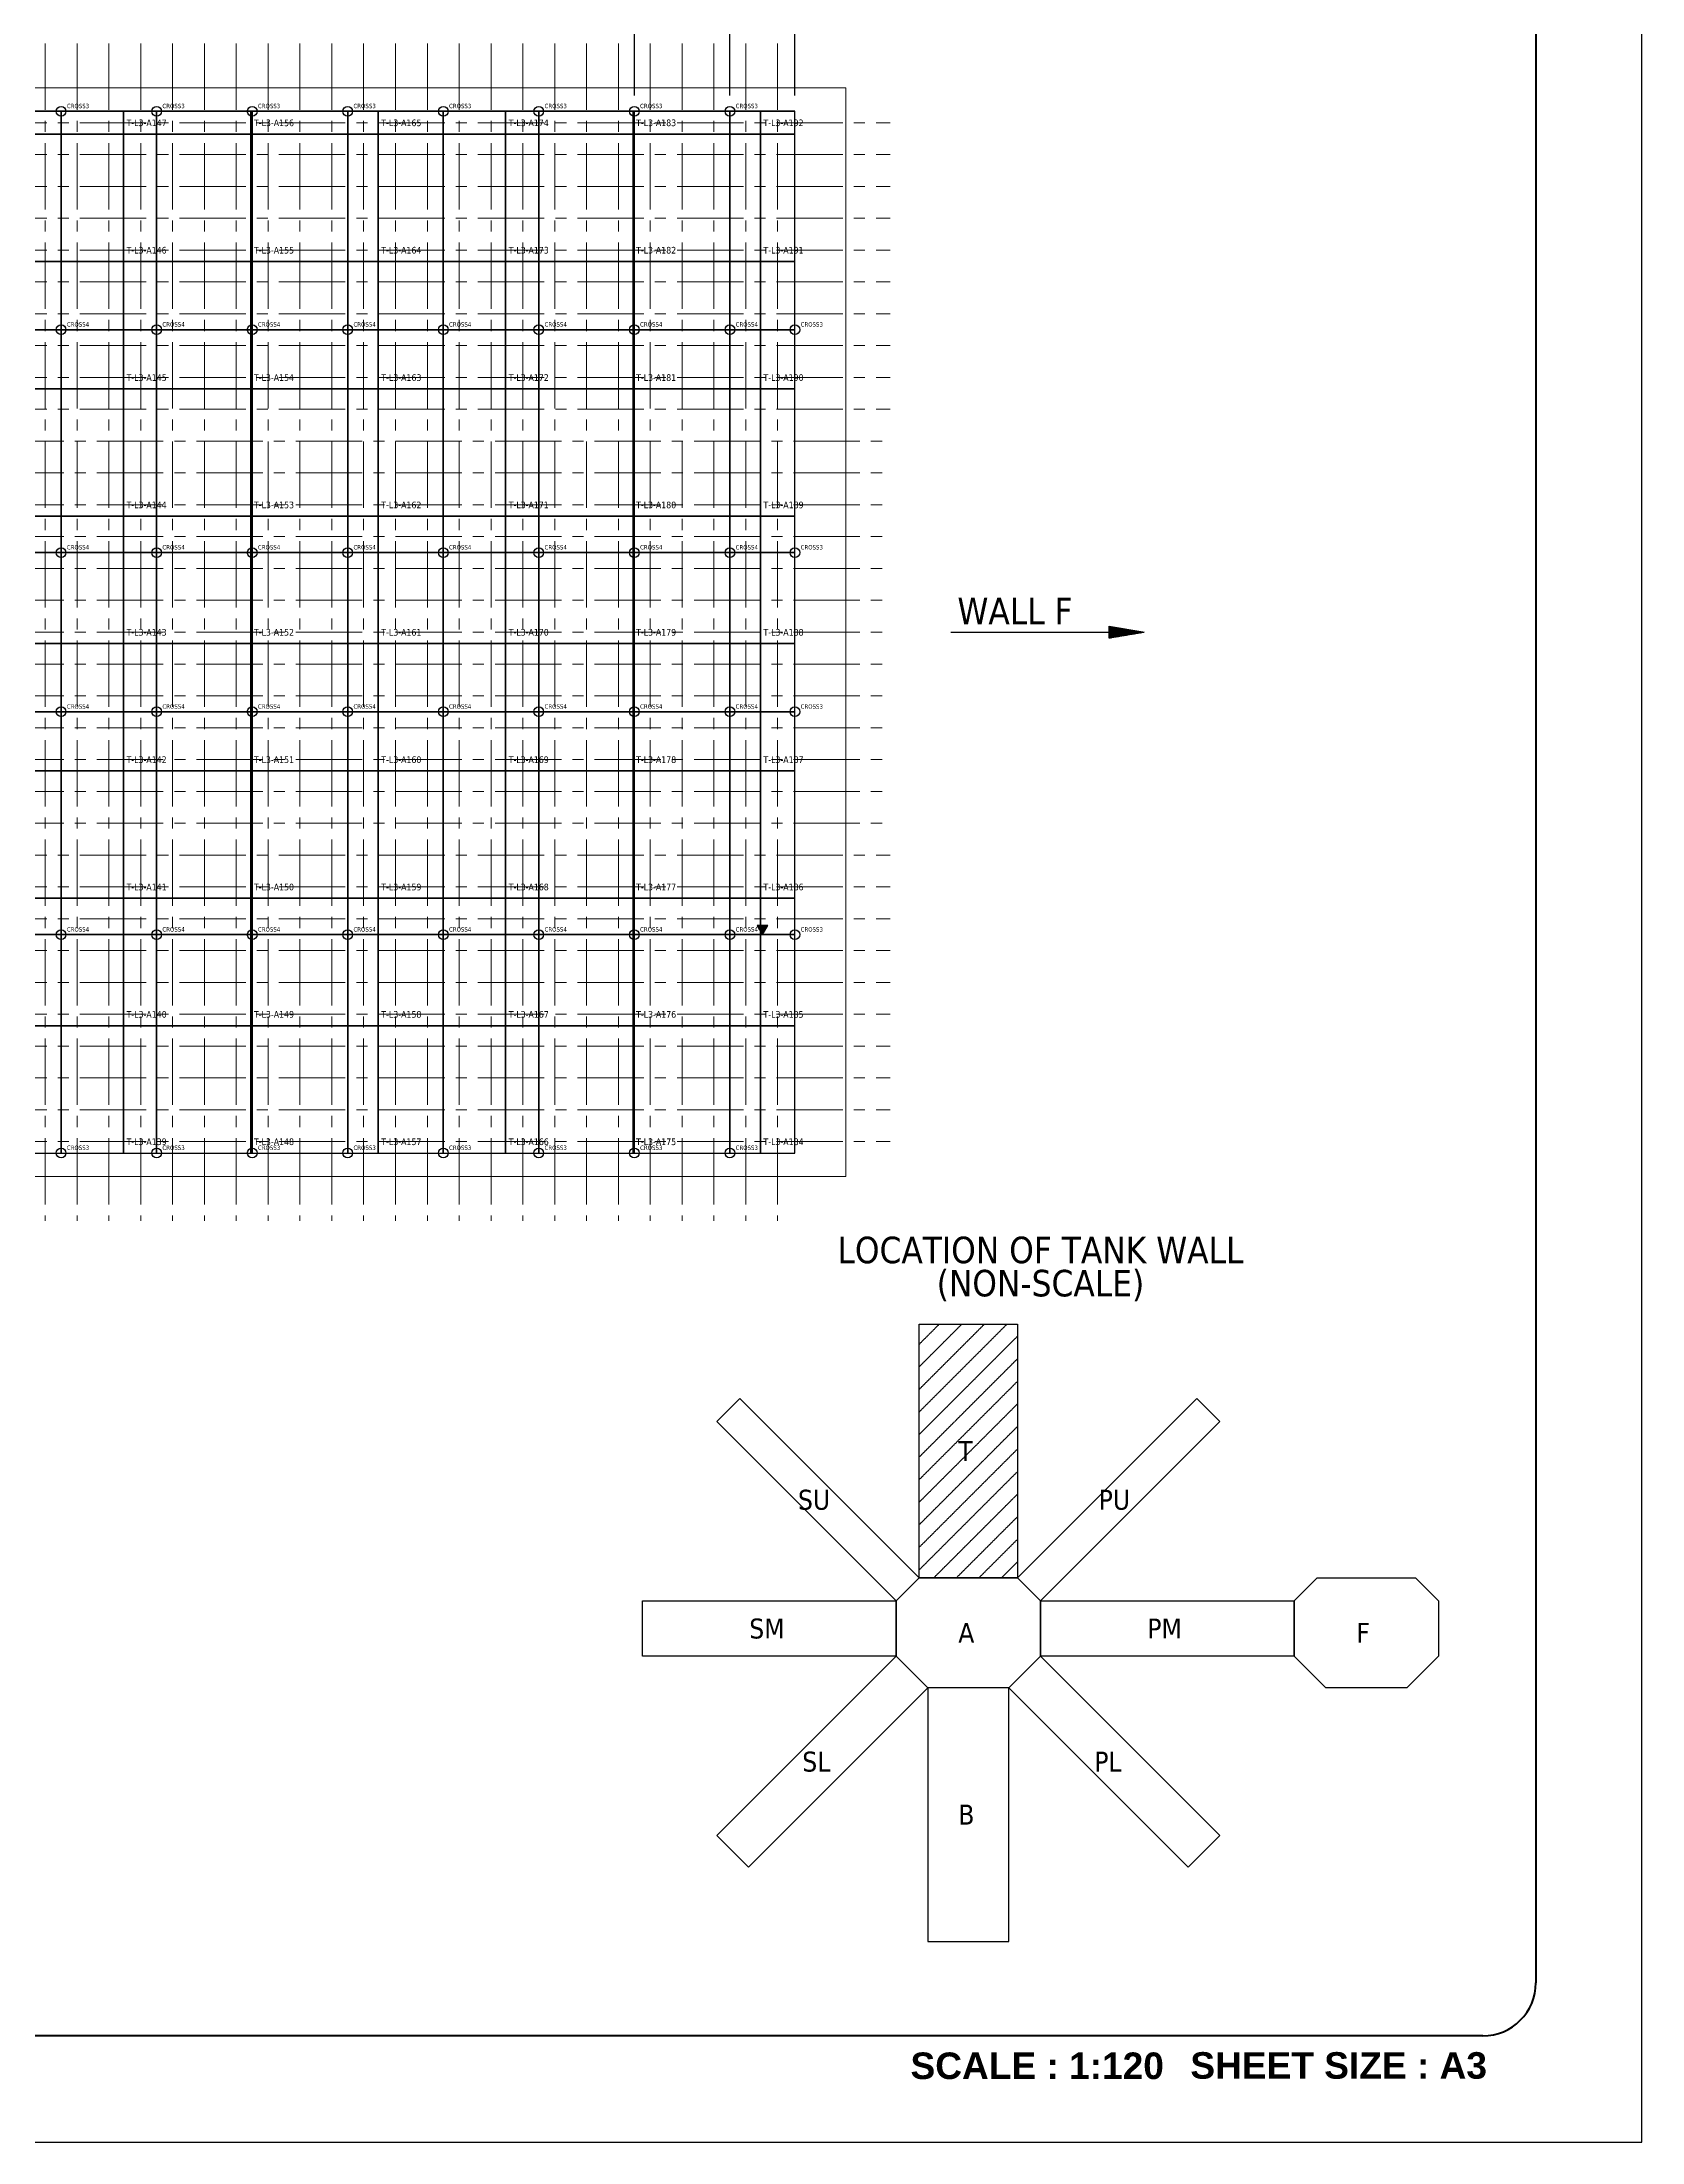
# Model space of a CAD drawing. Extents: x 0 to 50400, y 0 to 35640.
# Drawn here: x 32313 to 50400, y 0 to 23742 of the extents above; entities that cross this region are included whole.
import ezdxf
from ezdxf.enums import TextEntityAlignment as Align

# ---------------------------------------------------------------- set-up
doc = ezdxf.new("R2010")
doc.units = 0
doc.linetypes.add('CENTER2', pattern=[225, 150, -25, 25, -25])
for name, color, linetype, lineweight in [('ACS_AREA_L3', 6, 'Continuous', 25), ('ACS_CROSS3', 200, 'Continuous', 25), ('ACS_CROSS4', 206, 'Continuous', 25), ('ACS_LABEL', 7, 'Continuous', 25), ('ACS_LINE_H', 30, 'Continuous', 25), ('ACS_LINE_V', 30, 'Continuous', 25), ('KC-2B Membrane Sheet UM', 181, 'Continuous', 25), ('KC-2B Non Scale View', 253, 'Continuous', 25), ('KC-2B Steel Wall', 7, 'Continuous', 20), ('KC-2B Wall Name', 3, 'Continuous', 25)]:
    doc.layers.add(name, color=color, linetype=linetype, lineweight=lineweight)
doc.layers.add('KC-2B REV', color=1, linetype='Continuous')
doc.layers.add('New Scale Title', color=7, linetype='Continuous')
doc.layers.add('MULTI-PLOT-AREA', color=2, linetype='Continuous', plot=False)
doc.styles.add('arial', font='Arial Bold.ttf')
doc.styles.add('Default', font='Tahoma.ttf')
doc.dimstyles.new('Copy of ISO-25$0', dxfattribs={"dimtxt": 250, "dimasz": 200, "dimexe": 80, "dimexo": 180, "dimgap": 90, "dimtad": 1, "dimdec": 1, "dimdsep": 46, "dimtxsty": 'arial', "dimcen": 120, "dimclrd": 253, "dimclre": 253, "dimclrt": 3, "dimadec": 0, "dimazin": 0, "dimtfac": 1, "dimtdec": 1, "dimtmove": 0, "dimatfit": 3, "dimfxl": 1, "dimlwd": -1, "dimlwe": -1, "dimarcsym": 0})

# ---------------------------------------------------------------- blocks, each defined once
blk = doc.blocks.new('MULTI-PLOT-AREA')
at = {"layer": 'MULTI-PLOT-AREA'}
blk.add_lwpolyline([(0, 0), (1, 0), (1, 1), (0, 1)], close=True, dxfattribs=at)
blk = doc.blocks.new('*D1')
at = {"layer": 'Defpoints', "color": 0, "transparency": 16777216}
for p in [(40824, 23973), (40089, 22959), (40824, 22959)]:
    blk.add_point(p, dxfattribs=at)
at = {"layer": 'KC-2B REV', "color": 253, "transparency": 16777216}
for p, q in [((40089, 23139), (40089, 24053)), ((40824, 23139), (40824, 24053)), ((40289, 23973), (40624, 23973)), ((40824, 23973), (41761, 23973))]:
    blk.add_line(p, q, dxfattribs=at)
for points in [[(40289, 24006), (40289, 23939), (40089, 23973)], [(40624, 23939), (40624, 24006), (40824, 23973)]]:
    blk.add_solid(points, dxfattribs=at)
at = {"layer": 'KC-2B REV', "color": 3, "transparency": 16777216, "insert": (41392, 24190), "char_height": 250, "attachment_point": 5, "style": 'arial'}
blk.add_mtext('735', dxfattribs=at)
blk = doc.blocks.new('*D2')
at = {"layer": 'Defpoints', "color": 0, "transparency": 16777216}
for p in [(39009, 23973), (39009, 22959), (40089, 22959)]:
    blk.add_point(p, dxfattribs=at)
at = {"layer": 'KC-2B REV', "color": 253, "transparency": 16777216}
for p, q in [((39009, 23139), (39009, 24053)), ((40089, 23139), (40089, 24053)), ((39889, 23973), (39209, 23973))]:
    blk.add_line(p, q, dxfattribs=at)
for points in [[(39209, 24006), (39209, 23939), (39009, 23973)], [(39889, 23939), (39889, 24006), (40089, 23973)]]:
    blk.add_solid(points, dxfattribs=at)
at = {"layer": 'KC-2B REV', "color": 3, "transparency": 16777216, "insert": (39549, 24190), "char_height": 250, "attachment_point": 5, "style": 'arial'}
blk.add_mtext('1080', dxfattribs=at)

msp = doc.modelspace()

# ---------------------------------------------------------------- hatches: boundary and pattern name
at = {"layer": 'KC-2B Membrane Sheet UM', "linetype": 'Continuous', "transparency": 33554687}
h = msp.add_hatch(dxfattribs=at)
h.set_pattern_fill('SLOPELINE', color=8, angle=90, style=0, pattern_type=2)
h.set_pattern_definition([(135, (40823.7119, 13650.1), (-0.7071068, -0.7071068), [100, -0.1])])
h.paths.add_polyline_path([(40456.21, 13650.1), (40516.83, 13755.1), (40395.59, 13755.1)])
at = {"layer": 'KC-2B Non Scale View', "extrusion": (0, 0, -1)}
h = msp.add_hatch(dxfattribs=at)
h.set_pattern_fill('WALLCHECK', color=256, scale=0.090198, angle=90, style=0, pattern_type=2)
h.set_pattern_definition([(135, (42783.48, 5135.06), (-127.55985, -127.55985), [9.019844, -0.00902])])
h.paths.add_polyline_path([(-42228.32, 6378.44), (-42228.32, 9245.4), (-43338.64, 9245.4), (-43338.64, 6378.44)])
at = {"layer": 'KC-2B Wall Name', "extrusion": (0, 0, -1)}
h = msp.add_hatch(dxfattribs=at)
h.set_pattern_fill('SLOPELINE', color=256, scale=0.75, angle=90, style=0, pattern_type=2)
h.set_pattern_definition([(135, (19418.651, 12885.1), (-0.530330086, -0.530330086), [75, -0.075])])
h.paths.add_polyline_path([(-44375.57, 17003.35), (-44375.57, 17136.85), (-44773.07, 17070.1)])

# ---------------------------------------------------------------- linework, layer by layer
at = {"layer": 'ACS_AREA_L3'}
for points in [[(31793.71, 22701.1), (33233.71, 22701.1), (33233.71, 22959.1), (31793.71, 22959.1)], [(33233.71, 22701.1), (34673.71, 22701.1), (34673.71, 22959.1), (33233.71, 22959.1)], [(34673.71, 22701.1), (36113.71, 22701.1), (36113.71, 22959.1), (34673.71, 22959.1)], [(36113.71, 22701.1), (37553.71, 22701.1), (37553.71, 22959.1), (36113.71, 22959.1)], [(37553.71, 22701.1), (38993.71, 22701.1), (38993.71, 22959.1), (37553.71, 22959.1)], [(38993.71, 22701.1), (40433.71, 22701.1), (40433.71, 22959.1), (38993.71, 22959.1)], [(40433.71, 22701.1), (40823.71, 22701.1), (40823.71, 22959.1), (40433.71, 22959.1)], [(31793.71, 21261.1), (33233.71, 21261.1), (33233.71, 22701.1), (31793.71, 22701.1)], [(33233.71, 21261.1), (34673.71, 21261.1), (34673.71, 22701.1), (33233.71, 22701.1)], [(34673.71, 21261.1), (36113.71, 21261.1), (36113.71, 22701.1), (34673.71, 22701.1)], [(36113.71, 21261.1), (37553.71, 21261.1), (37553.71, 22701.1), (36113.71, 22701.1)], [(37553.71, 21261.1), (38993.71, 21261.1), (38993.71, 22701.1), (37553.71, 22701.1)], [(38993.71, 21261.1), (40433.71, 21261.1), (40433.71, 22701.1), (38993.71, 22701.1)], [(40433.71, 21261.1), (40823.71, 21261.1), (40823.71, 22701.1), (40433.71, 22701.1)], [(31793.71, 19821.1), (33233.71, 19821.1), (33233.71, 21261.1), (31793.71, 21261.1)], [(33233.71, 19821.1), (34673.71, 19821.1), (34673.71, 21261.1), (33233.71, 21261.1)], [(34673.71, 19821.1), (36113.71, 19821.1), (36113.71, 21261.1), (34673.71, 21261.1)], [(36113.71, 19821.1), (37553.71, 19821.1), (37553.71, 21261.1), (36113.71, 21261.1)], [(37553.71, 19821.1), (38993.71, 19821.1), (38993.71, 21261.1), (37553.71, 21261.1)], [(38993.71, 19821.1), (40433.71, 19821.1), (40433.71, 21261.1), (38993.71, 21261.1)], [(40433.71, 19821.1), (40823.71, 19821.1), (40823.71, 21261.1), (40433.71, 21261.1)], [(31793.71, 18381.1), (33233.71, 18381.1), (33233.71, 19821.1), (31793.71, 19821.1)], [(33233.71, 18381.1), (34673.71, 18381.1), (34673.71, 19821.1), (33233.71, 19821.1)], [(34673.71, 18381.1), (36113.71, 18381.1), (36113.71, 19821.1), (34673.71, 19821.1)], [(36113.71, 18381.1), (37553.71, 18381.1), (37553.71, 19821.1), (36113.71, 19821.1)], [(37553.71, 18381.1), (38993.71, 18381.1), (38993.71, 19821.1), (37553.71, 19821.1)], [(38993.71, 18381.1), (40433.71, 18381.1), (40433.71, 19821.1), (38993.71, 19821.1)], [(40433.71, 18381.1), (40823.71, 18381.1), (40823.71, 19821.1), (40433.71, 19821.1)], [(31793.71, 16941.1), (33233.71, 16941.1), (33233.71, 18381.1), (31793.71, 18381.1)], [(33233.71, 16941.1), (34673.71, 16941.1), (34673.71, 18381.1), (33233.71, 18381.1)], [(34673.71, 16941.1), (36113.71, 16941.1), (36113.71, 18381.1), (34673.71, 18381.1)], [(36113.71, 16941.1), (37553.71, 16941.1), (37553.71, 18381.1), (36113.71, 18381.1)], [(37553.71, 16941.1), (38993.71, 16941.1), (38993.71, 18381.1), (37553.71, 18381.1)], [(38993.71, 16941.1), (40433.71, 16941.1), (40433.71, 18381.1), (38993.71, 18381.1)], [(40433.71, 16941.1), (40823.71, 16941.1), (40823.71, 18381.1), (40433.71, 18381.1)], [(31793.71, 15501.1), (33233.71, 15501.1), (33233.71, 16941.1), (31793.71, 16941.1)], [(33233.71, 15501.1), (34673.71, 15501.1), (34673.71, 16941.1), (33233.71, 16941.1)], [(34673.71, 15501.1), (36113.71, 15501.1), (36113.71, 16941.1), (34673.71, 16941.1)], [(36113.71, 15501.1), (37553.71, 15501.1), (37553.71, 16941.1), (36113.71, 16941.1)], [(37553.71, 15501.1), (38993.71, 15501.1), (38993.71, 16941.1), (37553.71, 16941.1)], [(38993.71, 15501.1), (40433.71, 15501.1), (40433.71, 16941.1), (38993.71, 16941.1)], [(40433.71, 15501.1), (40823.71, 15501.1), (40823.71, 16941.1), (40433.71, 16941.1)], [(31793.71, 14061.1), (33233.71, 14061.1), (33233.71, 15501.1), (31793.71, 15501.1)], [(33233.71, 14061.1), (34673.71, 14061.1), (34673.71, 15501.1), (33233.71, 15501.1)], [(34673.71, 14061.1), (36113.71, 14061.1), (36113.71, 15501.1), (34673.71, 15501.1)], [(36113.71, 14061.1), (37553.71, 14061.1), (37553.71, 15501.1), (36113.71, 15501.1)], [(37553.71, 14061.1), (38993.71, 14061.1), (38993.71, 15501.1), (37553.71, 15501.1)], [(38993.71, 14061.1), (40433.71, 14061.1), (40433.71, 15501.1), (38993.71, 15501.1)], [(40433.71, 14061.1), (40823.71, 14061.1), (40823.71, 15501.1), (40433.71, 15501.1)], [(31793.71, 12621.1), (33233.71, 12621.1), (33233.71, 14061.1), (31793.71, 14061.1)], [(33233.71, 12621.1), (34673.71, 12621.1), (34673.71, 14061.1), (33233.71, 14061.1)], [(34673.71, 12621.1), (36113.71, 12621.1), (36113.71, 14061.1), (34673.71, 14061.1)], [(36113.71, 12621.1), (37553.71, 12621.1), (37553.71, 14061.1), (36113.71, 14061.1)], [(37553.71, 12621.1), (38993.71, 12621.1), (38993.71, 14061.1), (37553.71, 14061.1)], [(38993.71, 12621.1), (40433.71, 12621.1), (40433.71, 14061.1), (38993.71, 14061.1)], [(40433.71, 12621.1), (40823.71, 12621.1), (40823.71, 14061.1), (40433.71, 14061.1)], [(31793.71, 11181.1), (33233.71, 11181.1), (33233.71, 12621.1), (31793.71, 12621.1)], [(33233.71, 11181.1), (34673.71, 11181.1), (34673.71, 12621.1), (33233.71, 12621.1)], [(34673.71, 11181.1), (36113.71, 11181.1), (36113.71, 12621.1), (34673.71, 12621.1)], [(36113.71, 11181.1), (37553.71, 11181.1), (37553.71, 12621.1), (36113.71, 12621.1)], [(37553.71, 11181.1), (38993.71, 11181.1), (38993.71, 12621.1), (37553.71, 12621.1)], [(38993.71, 11181.1), (40433.71, 11181.1), (40433.71, 12621.1), (38993.71, 12621.1)], [(40433.71, 11181.1), (40823.71, 11181.1), (40823.71, 12621.1), (40433.71, 12621.1)]]:
    msp.add_lwpolyline(points, close=True, dxfattribs=at)
at = {"layer": 'ACS_CROSS3'}
for centre in [(32528.71, 22959.1), (33608.71, 22959.1), (34688.71, 22959.1), (35768.71, 22959.1), (36848.71, 22959.1), (37928.71, 22959.1), (39008.71, 22959.1), (40088.71, 22959.1), (40823.71, 20490.1), (40823.71, 17970.1), (40823.71, 16170.1), (40823.71, 13650.1), (32528.71, 11181.1), (33608.71, 11181.1), (34688.71, 11181.1), (35768.71, 11181.1), (36848.71, 11181.1), (37928.71, 11181.1), (39008.71, 11181.1), (40088.71, 11181.1)]:
    msp.add_circle(centre, 55, dxfattribs=at)
at = {"layer": 'ACS_CROSS4'}
for centre in [(32528.71, 20490.1), (33608.71, 20490.1), (34688.71, 20490.1), (35768.71, 20490.1), (36848.71, 20490.1), (37928.71, 20490.1), (39008.71, 20490.1), (40088.71, 20490.1), (32528.71, 17970.1), (33608.71, 17970.1), (34688.71, 17970.1), (35768.71, 17970.1), (36848.71, 17970.1), (37928.71, 17970.1), (39008.71, 17970.1), (40088.71, 17970.1), (32528.71, 16170.1), (33608.71, 16170.1), (34688.71, 16170.1), (35768.71, 16170.1), (36848.71, 16170.1), (37928.71, 16170.1), (39008.71, 16170.1), (40088.71, 16170.1), (32528.71, 13650.1), (33608.71, 13650.1), (34688.71, 13650.1), (35768.71, 13650.1), (36848.71, 13650.1), (37928.71, 13650.1), (39008.71, 13650.1), (40088.71, 13650.1)]:
    msp.add_circle(centre, 55, dxfattribs=at)
at = {"layer": 'ACS_LINE_H'}
for p, q in [((31793.71, 22959.1), (33233.71, 22959.1)), ((33233.71, 22959.1), (34673.71, 22959.1)), ((34673.71, 22959.1), (36113.71, 22959.1)), ((36113.71, 22959.1), (37553.71, 22959.1)), ((37553.71, 22959.1), (38993.71, 22959.1)), ((38993.71, 22959.1), (40433.71, 22959.1)), ((40433.71, 22959.1), (40823.71, 22959.1)), ((31793.71, 20490.1), (33233.71, 20490.1)), ((33233.71, 20490.1), (34673.71, 20490.1)), ((34673.71, 20490.1), (36113.71, 20490.1)), ((36113.71, 20490.1), (37553.71, 20490.1)), ((37553.71, 20490.1), (38993.71, 20490.1)), ((38993.71, 20490.1), (40433.71, 20490.1)), ((40433.71, 20490.1), (40823.71, 20490.1)), ((31793.71, 17970.1), (33233.71, 17970.1)), ((33233.71, 17970.1), (34673.71, 17970.1)), ((34673.71, 17970.1), (36113.71, 17970.1)), ((36113.71, 17970.1), (37553.71, 17970.1)), ((37553.71, 17970.1), (38993.71, 17970.1)), ((38993.71, 17970.1), (40433.71, 17970.1)), ((40433.71, 17970.1), (40823.71, 17970.1)), ((31793.71, 16170.1), (33233.71, 16170.1)), ((33233.71, 16170.1), (34673.71, 16170.1)), ((34673.71, 16170.1), (36113.71, 16170.1)), ((36113.71, 16170.1), (37553.71, 16170.1)), ((37553.71, 16170.1), (38993.71, 16170.1)), ((38993.71, 16170.1), (40433.71, 16170.1)), ((40433.71, 16170.1), (40823.71, 16170.1)), ((31793.71, 13650.1), (33233.71, 13650.1)), ((33233.71, 13650.1), (34673.71, 13650.1)), ((34673.71, 13650.1), (36113.71, 13650.1)), ((36113.71, 13650.1), (37553.71, 13650.1)), ((37553.71, 13650.1), (38993.71, 13650.1)), ((38993.71, 13650.1), (40433.71, 13650.1)), ((40395.59, 13755.1), (40433.71, 13755.1)), ((40433.71, 13755.1), (40516.83, 13755.1)), ((40433.71, 13650.1), (40823.71, 13650.1)), ((31793.71, 11181.1), (33233.71, 11181.1)), ((33233.71, 11181.1), (34673.71, 11181.1)), ((34673.71, 11181.1), (36113.71, 11181.1)), ((36113.71, 11181.1), (37553.71, 11181.1)), ((37553.71, 11181.1), (38993.71, 11181.1)), ((38993.71, 11181.1), (40433.71, 11181.1)), ((40433.71, 11181.1), (40823.71, 11181.1))]:
    msp.add_line(p, q, dxfattribs=at)
at = {"layer": 'ACS_LINE_V'}
for p, q in [((32528.71, 22701.1), (32528.71, 22959.1)), ((33608.71, 22701.1), (33608.71, 22959.1)), ((34688.71, 22701.1), (34688.71, 22959.1)), ((35768.71, 22701.1), (35768.71, 22959.1)), ((36848.71, 22701.1), (36848.71, 22959.1)), ((37928.71, 22701.1), (37928.71, 22959.1)), ((39008.71, 22701.1), (39008.71, 22959.1)), ((40088.71, 22701.1), (40088.71, 22959.1)), ((40823.71, 22701.1), (40823.71, 22959.1)), ((32528.71, 21261.1), (32528.71, 22701.1)), ((33608.71, 21261.1), (33608.71, 22701.1)), ((34688.71, 21261.1), (34688.71, 22701.1)), ((35768.71, 21261.1), (35768.71, 22701.1)), ((36848.71, 21261.1), (36848.71, 22701.1)), ((37928.71, 21261.1), (37928.71, 22701.1)), ((39008.71, 21261.1), (39008.71, 22701.1)), ((40088.71, 21261.1), (40088.71, 22701.1)), ((40823.71, 21261.1), (40823.71, 22701.1)), ((32528.71, 19821.1), (32528.71, 21261.1)), ((33608.71, 19821.1), (33608.71, 21261.1)), ((34688.71, 19821.1), (34688.71, 21261.1)), ((35768.71, 19821.1), (35768.71, 21261.1)), ((36848.71, 19821.1), (36848.71, 21261.1)), ((37928.71, 19821.1), (37928.71, 21261.1)), ((39008.71, 19821.1), (39008.71, 21261.1)), ((40088.71, 19821.1), (40088.71, 21261.1)), ((40823.71, 19821.1), (40823.71, 21261.1)), ((32528.71, 18381.1), (32528.71, 19821.1)), ((33608.71, 18381.1), (33608.71, 19821.1)), ((34688.71, 18381.1), (34688.71, 19821.1)), ((35768.71, 18381.1), (35768.71, 19821.1)), ((36848.71, 18381.1), (36848.71, 19821.1)), ((37928.71, 18381.1), (37928.71, 19821.1)), ((39008.71, 18381.1), (39008.71, 19821.1)), ((40088.71, 18381.1), (40088.71, 19821.1)), ((40823.71, 18381.1), (40823.71, 19821.1)), ((32528.71, 16941.1), (32528.71, 18381.1)), ((33608.71, 16941.1), (33608.71, 18381.1)), ((34688.71, 16941.1), (34688.71, 18381.1)), ((35768.71, 16941.1), (35768.71, 18381.1)), ((36848.71, 16941.1), (36848.71, 18381.1)), ((37928.71, 16941.1), (37928.71, 18381.1)), ((39008.71, 16941.1), (39008.71, 18381.1)), ((40088.71, 16941.1), (40088.71, 18381.1)), ((40823.71, 16941.1), (40823.71, 18381.1)), ((32528.71, 15501.1), (32528.71, 16941.1)), ((33608.71, 15501.1), (33608.71, 16941.1)), ((34688.71, 15501.1), (34688.71, 16941.1)), ((35768.71, 15501.1), (35768.71, 16941.1)), ((36848.71, 15501.1), (36848.71, 16941.1)), ((37928.71, 15501.1), (37928.71, 16941.1)), ((39008.71, 15501.1), (39008.71, 16941.1)), ((40088.71, 15501.1), (40088.71, 16941.1)), ((40823.71, 15501.1), (40823.71, 16941.1)), ((32528.71, 14061.1), (32528.71, 15501.1)), ((33608.71, 14061.1), (33608.71, 15501.1)), ((34688.71, 14061.1), (34688.71, 15501.1)), ((35768.71, 14061.1), (35768.71, 15501.1)), ((36848.71, 14061.1), (36848.71, 15501.1)), ((37928.71, 14061.1), (37928.71, 15501.1)), ((39008.71, 14061.1), (39008.71, 15501.1)), ((40088.71, 14061.1), (40088.71, 15501.1)), ((40823.71, 14061.1), (40823.71, 15501.1)), ((32528.71, 12621.1), (32528.71, 14061.1)), ((33608.71, 12621.1), (33608.71, 14061.1)), ((34688.71, 12621.1), (34688.71, 14061.1)), ((35768.71, 12621.1), (35768.71, 14061.1)), ((36848.71, 12621.1), (36848.71, 14061.1)), ((37928.71, 12621.1), (37928.71, 14061.1)), ((39008.71, 12621.1), (39008.71, 14061.1)), ((40088.71, 12621.1), (40088.71, 14061.1)), ((40823.71, 12621.1), (40823.71, 14061.1)), ((32528.71, 11181.1), (32528.71, 12621.1)), ((33608.71, 11181.1), (33608.71, 12621.1)), ((34688.71, 11181.1), (34688.71, 12621.1)), ((35768.71, 11181.1), (35768.71, 12621.1)), ((36848.71, 11181.1), (36848.71, 12621.1)), ((37928.71, 11181.1), (37928.71, 12621.1)), ((39008.71, 11181.1), (39008.71, 12621.1)), ((40088.71, 11181.1), (40088.71, 12621.1)), ((40823.71, 11181.1), (40823.71, 12621.1))]:
    msp.add_line(p, q, dxfattribs=at)
at = {"layer": 'KC-2B Membrane Sheet UM', "linetype": 'Continuous'}
for p, q in [((32528.71, 22959.1), (31448.71, 22959.1)), ((32528.71, 20490.1), (32528.71, 22959.1)), ((32528.71, 22959.1), (32528.71, 20490.1)), ((33608.71, 22959.1), (32528.71, 22959.1)), ((33608.71, 20490.1), (33608.71, 22959.1)), ((33608.71, 22959.1), (33608.71, 20490.1)), ((34688.71, 22959.1), (33608.71, 22959.1)), ((34688.71, 20490.1), (34688.71, 22959.1)), ((34688.71, 22959.1), (34688.71, 20490.1)), ((35768.71, 22959.1), (34688.71, 22959.1)), ((35768.71, 20490.1), (35768.71, 22959.1)), ((35768.71, 22959.1), (35768.71, 20490.1)), ((36848.71, 22959.1), (35768.71, 22959.1)), ((36848.71, 20490.1), (36848.71, 22959.1)), ((36848.71, 22959.1), (36848.71, 20490.1)), ((37928.71, 22959.1), (36848.71, 22959.1)), ((37928.71, 20490.1), (37928.71, 22959.1)), ((37928.71, 22959.1), (37928.71, 20490.1)), ((39008.71, 22959.1), (37928.71, 22959.1)), ((39008.71, 20490.1), (39008.71, 22959.1)), ((39008.71, 22959.1), (39008.71, 20490.1)), ((40088.71, 22959.1), (39008.71, 22959.1)), ((40088.71, 22959.1), (40088.71, 20490.1)), ((40823.71, 22959.1), (40088.71, 22959.1)), ((40088.71, 20490.1), (40088.71, 22959.1)), ((40823.71, 20490.1), (40823.71, 22959.1)), ((31448.71, 20490.1), (32528.71, 20490.1)), ((32528.71, 20490.1), (31448.71, 20490.1)), ((32528.71, 17970.1), (32528.71, 20490.1)), ((32528.71, 20490.1), (33608.71, 20490.1)), ((32528.71, 20490.1), (32528.71, 17970.1)), ((33608.71, 20490.1), (32528.71, 20490.1)), ((33608.71, 17970.1), (33608.71, 20490.1)), ((33608.71, 20490.1), (34688.71, 20490.1)), ((33608.71, 20490.1), (33608.71, 17970.1)), ((34688.71, 20490.1), (33608.71, 20490.1)), ((34688.71, 17970.1), (34688.71, 20490.1)), ((34688.71, 20490.1), (35768.71, 20490.1)), ((34688.71, 20490.1), (34688.71, 17970.1)), ((35768.71, 20490.1), (34688.71, 20490.1)), ((35768.71, 17970.1), (35768.71, 20490.1)), ((35768.71, 20490.1), (36848.71, 20490.1)), ((35768.71, 20490.1), (35768.71, 17970.1)), ((36848.71, 20490.1), (35768.71, 20490.1)), ((36848.71, 17970.1), (36848.71, 20490.1)), ((36848.71, 20490.1), (37928.71, 20490.1)), ((36848.71, 20490.1), (36848.71, 17970.1)), ((37928.71, 20490.1), (36848.71, 20490.1)), ((37928.71, 17970.1), (37928.71, 20490.1)), ((37928.71, 20490.1), (39008.71, 20490.1)), ((37928.71, 20490.1), (37928.71, 17970.1)), ((39008.71, 20490.1), (37928.71, 20490.1)), ((39008.71, 17970.1), (39008.71, 20490.1)), ((39008.71, 20490.1), (40088.71, 20490.1)), ((39008.71, 20490.1), (39008.71, 17970.1)), ((40088.71, 20490.1), (39008.71, 20490.1)), ((40088.71, 20490.1), (40823.71, 20490.1)), ((40088.71, 20490.1), (40088.71, 17970.1)), ((40823.71, 20490.1), (40088.71, 20490.1)), ((40088.71, 17970.1), (40088.71, 20490.1)), ((40823.71, 17970.1), (40823.71, 20490.1)), ((31448.71, 17970.1), (32528.71, 17970.1)), ((32528.71, 17970.1), (31448.71, 17970.1)), ((32528.71, 16170.1), (32528.71, 17970.1)), ((32528.71, 17970.1), (33608.71, 17970.1)), ((33608.71, 17970.1), (32528.71, 17970.1)), ((32528.71, 17970.1), (32528.71, 16170.1)), ((33608.71, 16170.1), (33608.71, 17970.1)), ((33608.71, 17970.1), (34688.71, 17970.1)), ((34688.71, 17970.1), (33608.71, 17970.1)), ((33608.71, 17970.1), (33608.71, 16170.1)), ((34688.71, 16170.1), (34688.71, 17970.1)), ((34688.71, 17970.1), (35768.71, 17970.1)), ((35768.71, 17970.1), (34688.71, 17970.1)), ((34688.71, 17970.1), (34688.71, 16170.1)), ((35768.71, 16170.1), (35768.71, 17970.1)), ((35768.71, 17970.1), (36848.71, 17970.1)), ((36848.71, 17970.1), (35768.71, 17970.1)), ((35768.71, 17970.1), (35768.71, 16170.1)), ((36848.71, 16170.1), (36848.71, 17970.1)), ((36848.71, 17970.1), (37928.71, 17970.1)), ((37928.71, 17970.1), (36848.71, 17970.1)), ((36848.71, 17970.1), (36848.71, 16170.1)), ((37928.71, 16170.1), (37928.71, 17970.1)), ((37928.71, 17970.1), (39008.71, 17970.1)), ((39008.71, 17970.1), (37928.71, 17970.1)), ((37928.71, 17970.1), (37928.71, 16170.1)), ((39008.71, 16170.1), (39008.71, 17970.1)), ((39008.71, 17970.1), (40088.71, 17970.1)), ((40088.71, 17970.1), (39008.71, 17970.1)), ((39008.71, 17970.1), (39008.71, 16170.1)), ((40088.71, 17970.1), (40823.71, 17970.1)), ((40823.71, 17970.1), (40088.71, 17970.1)), ((40088.71, 17970.1), (40088.71, 16170.1)), ((40088.71, 16170.1), (40088.71, 17970.1)), ((40823.71, 16170.1), (40823.71, 17970.1)), ((32528.71, 16170.1), (31448.71, 16170.1)), ((31448.71, 16170.1), (32528.71, 16170.1)), ((32528.71, 13650.1), (32528.71, 16170.1)), ((33608.71, 16170.1), (32528.71, 16170.1)), ((32528.71, 16170.1), (32528.71, 13650.1)), ((32528.71, 16170.1), (33608.71, 16170.1)), ((33608.71, 13650.1), (33608.71, 16170.1)), ((34688.71, 16170.1), (33608.71, 16170.1)), ((33608.71, 16170.1), (33608.71, 13650.1)), ((33608.71, 16170.1), (34688.71, 16170.1)), ((34688.71, 13650.1), (34688.71, 16170.1)), ((35768.71, 16170.1), (34688.71, 16170.1)), ((34688.71, 16170.1), (34688.71, 13650.1)), ((34688.71, 16170.1), (35768.71, 16170.1)), ((35768.71, 13650.1), (35768.71, 16170.1)), ((36848.71, 16170.1), (35768.71, 16170.1)), ((35768.71, 16170.1), (35768.71, 13650.1)), ((35768.71, 16170.1), (36848.71, 16170.1)), ((36848.71, 13650.1), (36848.71, 16170.1)), ((37928.71, 16170.1), (36848.71, 16170.1)), ((36848.71, 16170.1), (36848.71, 13650.1)), ((36848.71, 16170.1), (37928.71, 16170.1)), ((37928.71, 13650.1), (37928.71, 16170.1)), ((39008.71, 16170.1), (37928.71, 16170.1)), ((37928.71, 16170.1), (37928.71, 13650.1)), ((37928.71, 16170.1), (39008.71, 16170.1)), ((39008.71, 13650.1), (39008.71, 16170.1)), ((40088.71, 16170.1), (39008.71, 16170.1)), ((39008.71, 16170.1), (39008.71, 13650.1)), ((39008.71, 16170.1), (40088.71, 16170.1)), ((40823.71, 16170.1), (40088.71, 16170.1)), ((40088.71, 16170.1), (40088.71, 13650.1)), ((40088.71, 16170.1), (40823.71, 16170.1)), ((40088.71, 13650.1), (40088.71, 16170.1)), ((40823.71, 13650.1), (40823.71, 16170.1)), ((32528.71, 13650.1), (31448.71, 13650.1)), ((31448.71, 13650.1), (32528.71, 13650.1)), ((32528.71, 11181.1), (32528.71, 13650.1)), ((33608.71, 13650.1), (32528.71, 13650.1)), ((32528.71, 13650.1), (32528.71, 11181.1)), ((32528.71, 13650.1), (33608.71, 13650.1)), ((33608.71, 11181.1), (33608.71, 13650.1)), ((34688.71, 13650.1), (33608.71, 13650.1)), ((33608.71, 13650.1), (33608.71, 11181.1)), ((33608.71, 13650.1), (34688.71, 13650.1)), ((34688.71, 11181.1), (34688.71, 13650.1)), ((35768.71, 13650.1), (34688.71, 13650.1)), ((34688.71, 13650.1), (34688.71, 11181.1)), ((34688.71, 13650.1), (35768.71, 13650.1)), ((35768.71, 11181.1), (35768.71, 13650.1)), ((36848.71, 13650.1), (35768.71, 13650.1)), ((35768.71, 13650.1), (35768.71, 11181.1)), ((35768.71, 13650.1), (36848.71, 13650.1)), ((36848.71, 11181.1), (36848.71, 13650.1)), ((37928.71, 13650.1), (36848.71, 13650.1)), ((36848.71, 13650.1), (36848.71, 11181.1)), ((36848.71, 13650.1), (37928.71, 13650.1)), ((37928.71, 11181.1), (37928.71, 13650.1)), ((39008.71, 13650.1), (37928.71, 13650.1)), ((37928.71, 13650.1), (37928.71, 11181.1)), ((37928.71, 13650.1), (39008.71, 13650.1)), ((39008.71, 11181.1), (39008.71, 13650.1)), ((40088.71, 13650.1), (39008.71, 13650.1)), ((39008.71, 13650.1), (39008.71, 11181.1)), ((39008.71, 13650.1), (40088.71, 13650.1)), ((40823.71, 13650.1), (40088.71, 13650.1)), ((40088.71, 13650.1), (40088.71, 11181.1)), ((40088.71, 13650.1), (40823.71, 13650.1)), ((40088.71, 11181.1), (40088.71, 13650.1)), ((40823.71, 11181.1), (40823.71, 13650.1)), ((31448.71, 11181.1), (32528.71, 11181.1)), ((32528.71, 11181.1), (33608.71, 11181.1)), ((33608.71, 11181.1), (34688.71, 11181.1)), ((34688.71, 11181.1), (35768.71, 11181.1)), ((35768.71, 11181.1), (36848.71, 11181.1)), ((36848.71, 11181.1), (37928.71, 11181.1)), ((37928.71, 11181.1), (39008.71, 11181.1)), ((39008.71, 11181.1), (40088.71, 11181.1)), ((40088.71, 11181.1), (40823.71, 11181.1))]:
    msp.add_line(p, q, dxfattribs=at)
at = {"layer": 'KC-2B Membrane Sheet UM', "color": 8, "linetype": 'Continuous', "transparency": 33554687}
msp.add_lwpolyline([(40456.21, 13650.1), (40516.83, 13755.1), (40395.59, 13755.1)], close=True, dxfattribs=at)
at = {"layer": 'KC-2B Non Scale View', "linetype": 'Continuous', "extrusion": (0, 0, -1)}
for points in [[(-42228.32, 6378.44), (-42228.32, 9245.4), (-43338.64, 9245.4), (-43338.64, 6378.44)], [(-41966.96, 6117.08), (-39939.71, 8144.33), (-40201.07, 8405.69), (-42228.32, 6378.44)], [(-43338.64, 6378.44), (-45365.89, 8405.69), (-45627.24, 8144.33), (-43600, 6117.08)], [(-42325.73, 5135.06), (-41966.96, 5493.83), (-41966.96, 6117.08), (-42228.32, 6378.44), (-43338.64, 6378.44), (-43600, 6117.08), (-43600, 5493.83), (-43241.23, 5135.06)], [(-46825.73, 5135.06), (-46466.96, 5493.83), (-46466.96, 6117.08), (-46728.32, 6378.44), (-47838.64, 6378.44), (-48100, 6117.08), (-48100, 5493.83), (-47741.23, 5135.06)], [(-41966.96, 5493.83), (-39100, 5493.83), (-39100, 6117.08), (-41966.96, 6117.08)], [(-43600, 6117.08), (-46466.96, 6117.08), (-46466.96, 5493.83), (-43600, 5493.83)], [(-42325.73, 5135.06), (-40298.49, 3107.81), (-39939.71, 3466.59), (-41966.96, 5493.83)], [(-43600, 5493.83), (-45627.24, 3466.59), (-45268.47, 3107.81), (-43241.23, 5135.06)]]:
    msp.add_lwpolyline(points, close=True, dxfattribs=at)
at = {"layer": 'KC-2B Non Scale View', "linetype": 'Continuous'}
msp.add_lwpolyline([(42325.73, 5135.06), (42325.73, 2268.1), (43241.23, 2268.1), (43241.23, 5135.06)], close=True, dxfattribs=at)
at = {"layer": 'KC-2B Steel Wall', "linetype": 'CENTER2', "ltscale": 5}
for p, q in [((32348.75, 23724.96), (32348.75, 10415.24)), ((32708.75, 23724.96), (32708.75, 10415.24)), ((33068.75, 23724.96), (33068.75, 10415.24)), ((33428.75, 23724.96), (33428.75, 10415.24)), ((33788.75, 23724.96), (33788.75, 10415.24)), ((34148.75, 23724.96), (34148.75, 10415.24)), ((34508.75, 23724.96), (34508.75, 10415.24)), ((34868.75, 23724.96), (34868.75, 10415.24)), ((35228.75, 23724.96), (35228.75, 10415.24)), ((35588.75, 23724.96), (35588.75, 10415.24)), ((35948.75, 23724.96), (35948.75, 10415.24)), ((36308.75, 23724.96), (36308.75, 10415.24)), ((36668.75, 23724.96), (36668.75, 10415.24)), ((37028.75, 23724.96), (37028.75, 10415.24)), ((37388.75, 23724.96), (37388.75, 10415.24)), ((37748.75, 23724.96), (37748.75, 10415.24)), ((38108.75, 23724.96), (38108.75, 10415.24)), ((38468.75, 23724.96), (38468.75, 10415.24)), ((38828.75, 23724.96), (38828.75, 10415.24)), ((39188.75, 23724.96), (39188.75, 10415.24)), ((39548.75, 23724.96), (39548.75, 10415.24)), ((39908.75, 23724.96), (39908.75, 10415.24)), ((40268.75, 23724.96), (40268.75, 10415.24)), ((40628.75, 23724.96), (40628.75, 10415.24)), ((9116.21, 22830.08), (41901.21, 22830.08)), ((9116.21, 22470.08), (41901.21, 22470.08)), ((9116.21, 22110.08), (41901.21, 22110.08)), ((9116.21, 21750.08), (41901.21, 21750.08)), ((9116.21, 21390.08), (41901.21, 21390.08)), ((9116.21, 21030.08), (41901.21, 21030.08)), ((9116.21, 20670.08), (41901.21, 20670.08)), ((9116.21, 20310.08), (41901.21, 20310.08)), ((9116.21, 19950.08), (41901.21, 19950.08)), ((9116.21, 19590.08), (41901.21, 19590.08)), ((14933.71, 19230.08), (41901.21, 19230.08)), ((14933.71, 18870.08), (41901.21, 18870.08)), ((14933.71, 18510.08), (41901.21, 18510.08)), ((14933.71, 18150.08), (41901.21, 18150.08)), ((14933.71, 17790.08), (41901.21, 17790.08)), ((14933.71, 17430.08), (41901.21, 17430.08)), ((14933.71, 17070.08), (41901.21, 17070.08)), ((14933.71, 16710.08), (41901.21, 16710.08)), ((14933.71, 16350.08), (41901.21, 16350.08)), ((14933.71, 15990.08), (41901.21, 15990.08)), ((14933.71, 15630.08), (41901.21, 15630.08)), ((14933.71, 15270.08), (41901.21, 15270.08)), ((14933.71, 14910.08), (41901.21, 14910.08)), ((9116.21, 14550.08), (41901.21, 14550.08)), ((9116.21, 14190.08), (41901.21, 14190.08)), ((9116.21, 13830.08), (41901.21, 13830.08)), ((9116.21, 13470.08), (41901.21, 13470.08)), ((9116.21, 13110.08), (41901.21, 13110.08)), ((9116.21, 12750.08), (41901.21, 12750.08)), ((9116.21, 12390.08), (41901.21, 12390.08)), ((9116.21, 12030.08), (41901.21, 12030.08)), ((9116.21, 11670.08), (41901.21, 11670.08)), ((9116.21, 11310.08), (41901.21, 11310.08))]:
    msp.add_line(p, q, dxfattribs=at)
at = {"layer": 'KC-2B Steel Wall', "extrusion": (0, 0, -1)}
for p, q in [((9616.21, 23224.96), (41401.21, 23224.96)), ((41401.21, 23224.96), (41401.21, 10915.24)), ((41401.21, 10915.24), (9616.21, 10915.24))]:
    msp.add_line(p, q, dxfattribs=at)
at = {"layer": 'KC-2B Wall Name'}
msp.add_line((42586.07, 17070.1), (44375.57, 17070.1), dxfattribs=at)
at = {"layer": 'KC-2B Wall Name', "extrusion": (0, 0, -1)}
msp.add_lwpolyline([(-44375.57, 17003.35), (-44375.57, 17136.85), (-44773.07, 17070.1)], close=True, dxfattribs=at)
at = {"layer": 'New Scale Title', "color": 7, "linetype": 'Continuous', "lineweight": 40}
for p, q in [((49200, 33480), (49200, 1800)), ((48600, 1200), (1800, 1200))]:
    msp.add_line(p, q, dxfattribs=at)
msp.add_arc((48600, 1800), 600, 270, 0, dxfattribs=at)
msp.add_arc((48600, 1800), 600, 270, 0, dxfattribs=at)

# ---------------------------------------------------------------- block references
at = {"layer": 'New Scale Title', "lineweight": 5, "xscale": 50400, "yscale": 35640, "zscale": 1.2}
msp.add_blockref('MULTI-PLOT-AREA', (0, 0), dxfattribs=at)

# ---------------------------------------------------------------- texts
at = {"layer": 'ACS_CROSS3', "style": 'Default'}
for p in [(32593.71, 22994.1), (33673.71, 22994.1), (34753.71, 22994.1), (35833.71, 22994.1), (36913.71, 22994.1), (37993.71, 22994.1), (39073.71, 22994.1), (40153.71, 22994.1), (40888.71, 20525.1), (40888.71, 18005.1), (40888.71, 16205.1), (40888.71, 13685.1), (32593.71, 11216.1), (33673.71, 11216.1), (34753.71, 11216.1), (35833.71, 11216.1), (36913.71, 11216.1), (37993.71, 11216.1), (39073.71, 11216.1), (40153.71, 11216.1)]:
    msp.add_text('CROSS3', height=50, dxfattribs=at).set_placement(p)
at = {"layer": 'ACS_CROSS4', "style": 'Default'}
for p in [(32593.71, 20525.1), (33673.71, 20525.1), (34753.71, 20525.1), (35833.71, 20525.1), (36913.71, 20525.1), (37993.71, 20525.1), (39073.71, 20525.1), (40153.71, 20525.1), (32593.71, 18005.1), (33673.71, 18005.1), (34753.71, 18005.1), (35833.71, 18005.1), (36913.71, 18005.1), (37993.71, 18005.1), (39073.71, 18005.1), (40153.71, 18005.1), (32593.71, 16205.1), (33673.71, 16205.1), (34753.71, 16205.1), (35833.71, 16205.1), (36913.71, 16205.1), (37993.71, 16205.1), (39073.71, 16205.1), (40153.71, 16205.1), (32593.71, 13685.1), (33673.71, 13685.1), (34753.71, 13685.1), (35833.71, 13685.1), (36913.71, 13685.1), (37993.71, 13685.1), (39073.71, 13685.1), (40153.71, 13685.1)]:
    msp.add_text('CROSS4', height=50, dxfattribs=at).set_placement(p)
at = {"layer": 'ACS_LABEL', "style": 'Default'}
for s, p in [('T-L3-A147', (33268.71, 22791.1)), ('T-L3-A156', (34708.71, 22791.1)), ('T-L3-A165', (36148.71, 22791.1)), ('T-L3-A174', (37588.71, 22791.1)), ('T-L3-A183', (39028.71, 22791.1)), ('T-L3-A192', (40468.71, 22791.1)), ('T-L3-A146', (33268.71, 21351.1)), ('T-L3-A155', (34708.71, 21351.1)), ('T-L3-A164', (36148.71, 21351.1)), ('T-L3-A173', (37588.71, 21351.1)), ('T-L3-A182', (39028.71, 21351.1)), ('T-L3-A191', (40468.71, 21351.1)), ('T-L3-A145', (33268.71, 19911.1)), ('T-L3-A154', (34708.71, 19911.1)), ('T-L3-A163', (36148.71, 19911.1)), ('T-L3-A172', (37588.71, 19911.1)), ('T-L3-A181', (39028.71, 19911.1)), ('T-L3-A190', (40468.71, 19911.1)), ('T-L3-A144', (33268.71, 18471.1)), ('T-L3-A153', (34708.71, 18471.1)), ('T-L3-A162', (36148.71, 18471.1)), ('T-L3-A171', (37588.71, 18471.1)), ('T-L3-A180', (39028.71, 18471.1)), ('T-L3-A189', (40468.71, 18471.1)), ('T-L3-A143', (33268.71, 17031.1)), ('T-L3-A152', (34708.71, 17031.1)), ('T-L3-A161', (36148.71, 17031.1)), ('T-L3-A170', (37588.71, 17031.1)), ('T-L3-A179', (39028.71, 17031.1)), ('T-L3-A188', (40468.71, 17031.1)), ('T-L3-A142', (33268.71, 15591.1)), ('T-L3-A151', (34708.71, 15591.1)), ('T-L3-A160', (36148.71, 15591.1)), ('T-L3-A169', (37588.71, 15591.1)), ('T-L3-A178', (39028.71, 15591.1)), ('T-L3-A187', (40468.71, 15591.1)), ('T-L3-A141', (33268.71, 14151.1)), ('T-L3-A150', (34708.71, 14151.1)), ('T-L3-A159', (36148.71, 14151.1)), ('T-L3-A168', (37588.71, 14151.1)), ('T-L3-A177', (39028.71, 14151.1)), ('T-L3-A186', (40468.71, 14151.1)), ('T-L3-A140', (33268.71, 12711.1)), ('T-L3-A149', (34708.71, 12711.1)), ('T-L3-A158', (36148.71, 12711.1)), ('T-L3-A167', (37588.71, 12711.1)), ('T-L3-A176', (39028.71, 12711.1)), ('T-L3-A185', (40468.71, 12711.1)), ('T-L3-A139', (33268.71, 11271.1)), ('T-L3-A148', (34708.71, 11271.1)), ('T-L3-A157', (36148.71, 11271.1)), ('T-L3-A166', (37588.71, 11271.1)), ('T-L3-A175', (39028.71, 11271.1)), ('T-L3-A184', (40468.71, 11271.1))]:
    msp.add_text(s, height=75, dxfattribs=at).set_placement(p)
at = {"layer": 'KC-2B Non Scale View', "style": 'Default'}
for s, p in [('LOCATION OF TANK WALL', (43600, 9845.4)), ('(NON-SCALE)', (43600, 9470.4))]:
    msp.add_text(s, height=300, dxfattribs=at).set_placement(p, align=Align.BOTTOM_CENTER)
for s, height, p in [('T', 225.5, (42670.73, 7699.17)), ('SU', 225.496, (40858.52, 7148.64)), ('PU', 225.496, (44257.45, 7148.64)), ('SM', 225.496, (40307.98, 5692.71)), ('A', 225.5, (42670.73, 5644)), ('PM', 225.496, (44807.98, 5692.71)), ('F', 225.5, (47170.73, 5644)), ('SL', 225.496, (40907.23, 4188.07)), ('PL', 225.496, (44208.74, 4188.07)), ('B', 225.5, (42670.73, 3588.83))]:
    msp.add_text(s, height=height, dxfattribs=at).set_placement(p)
at = {"layer": 'KC-2B Wall Name', "style": 'Default'}
msp.add_text('WALL F', height=300, dxfattribs=at).set_placement((42661.07, 17070.1), align=Align.BOTTOM_LEFT)
at = {"layer": 'New Scale Title', "color": 2, "insert": (42130.76, 1011.9), "char_height": 300, "attachment_point": 1, "style": 'arial'}
msp.add_mtext('SCALE : 1:120', dxfattribs=at)
at = {"layer": 'New Scale Title', "color": 2, "insert": (45294.44, 1015.52), "char_height": 300, "width": 3389.56, "attachment_point": 1, "style": 'arial'}
msp.add_mtext('SHEET SIZE : A3', dxfattribs=at)

# ---------------------------------------------------------------- dimensions: what is measured, and where the dimension line sits
at = {"layer": 'KC-2B REV'}
for base, p2, picture, middle in [((39008.71, 23972.58), (39008.71, 22959.1), '*D2', (39548.71, 24190.31)), ((40823.71, 23972.58), (40823.71, 22959.1), '*D1', (41392.36, 24190.22))]:
    dim = msp.add_linear_dim(base=base, p1=(40088.71, 22959.1), p2=p2, dimstyle='Copy of ISO-25$0', dxfattribs=at)
    dim.commit()
    dim.dimension.update_dxf_attribs({"geometry": picture, "text_midpoint": middle})

doc.saveas('drawing.dxf')
